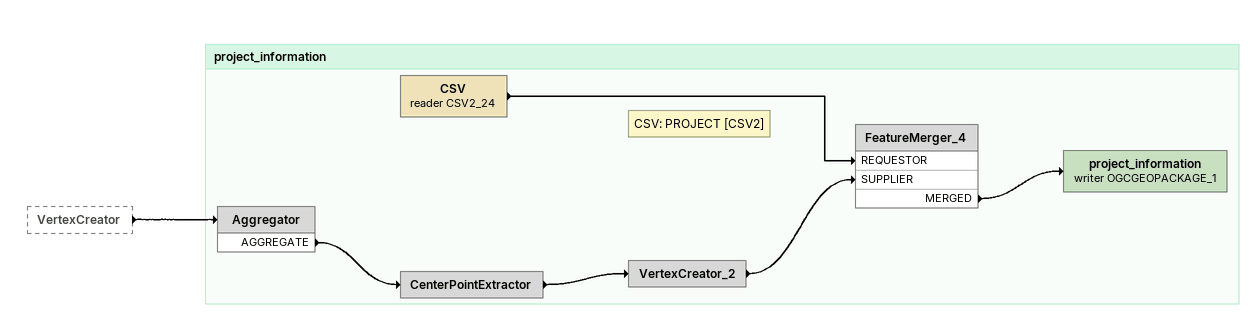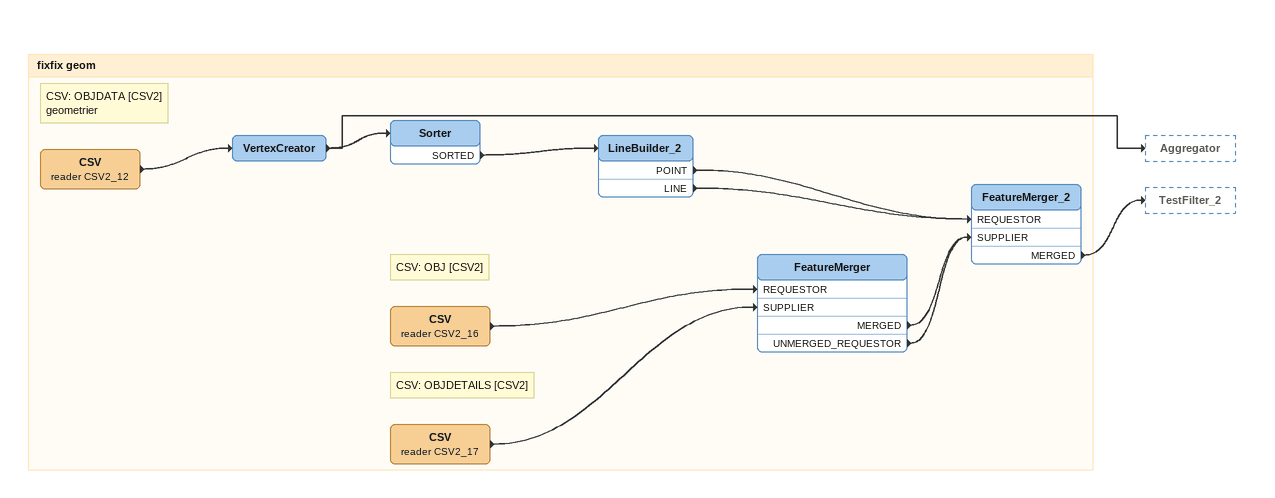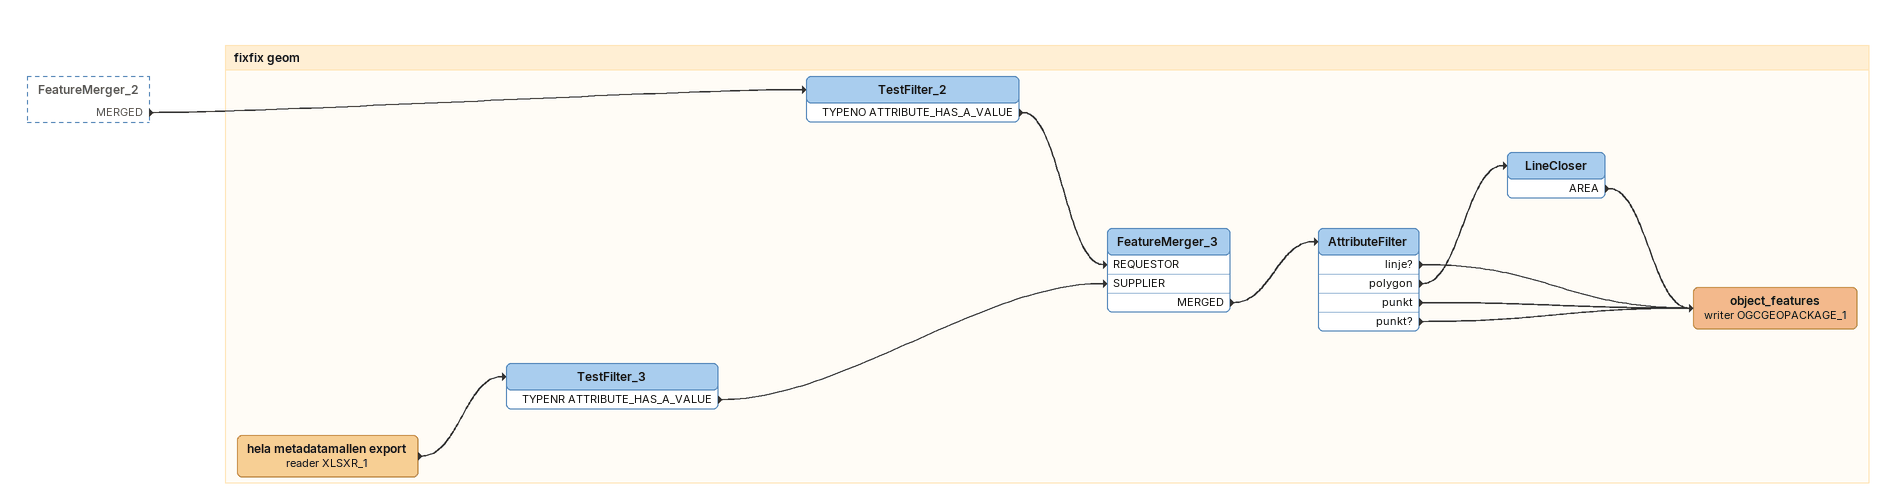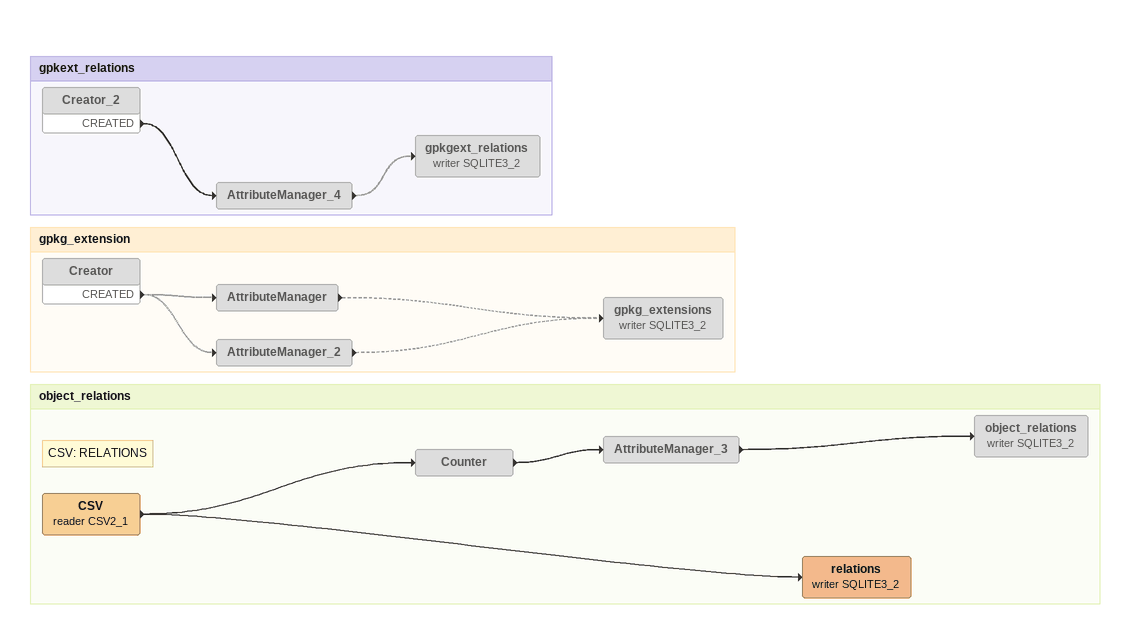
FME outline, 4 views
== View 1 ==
VertexCreator [outside]
    -> Aggregator

Bookmark: project_information
Aggregator
    AGGREGATE -> CenterPointExtractor
CenterPointExtractor
    -> VertexCreator_2
VertexCreator_2
    -> FeatureMerger_4 [SUPPLIER]
Note: CSV: PROJECT [CSV2]
CSV (reader CSV2_24)
    -> FeatureMerger_4 [REQUESTOR]
FeatureMerger_4
    MERGED -> project_information (writer OGCGEOPACKAGE_1)
project_information (writer OGCGEOPACKAGE_1)

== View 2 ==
Bookmark: fixfix geom
Note: CSV: OBJDATA [CSV2] / geometrier
CSV (reader CSV2_12)
    -> VertexCreator
VertexCreator
    -> Sorter
    -> Aggregator
Sorter
    SORTED -> LineBuilder_2
LineBuilder_2
    POINT -> FeatureMerger_2 [REQUESTOR]
    LINE -> FeatureMerger_2 [REQUESTOR]
Note: CSV: OBJ [CSV2]
CSV (reader CSV2_16)
    -> FeatureMerger [REQUESTOR]
Note: CSV: OBJDETAILS [CSV2]
CSV (reader CSV2_17)
    -> FeatureMerger [SUPPLIER]
FeatureMerger
    MERGED -> FeatureMerger_2 [SUPPLIER]
    UNMERGED_REQUESTOR -> FeatureMerger_2 [SUPPLIER]
FeatureMerger_2
    MERGED -> TestFilter_2

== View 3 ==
FeatureMerger_2 [outside]
    MERGED -> TestFilter_2

Bookmark: fixfix geom
TestFilter_2
    TYPENO ATTRIBUTE_HAS_A_VALUE -> FeatureMerger_3 [REQUESTOR]
hela metadatamallen export (reader XLSXR_1)
    -> TestFilter_3
TestFilter_3
    TYPENR ATTRIBUTE_HAS_A_VALUE -> FeatureMerger_3 [SUPPLIER]
FeatureMerger_3
    MERGED -> AttributeFilter
AttributeFilter
    linje? -> object_features (writer OGCGEOPACKAGE_1)
    polygon -> LineCloser
    punkt -> object_features (writer OGCGEOPACKAGE_1)
    punkt? -> object_features (writer OGCGEOPACKAGE_1)
LineCloser
    AREA -> object_features (writer OGCGEOPACKAGE_1)
object_features (writer OGCGEOPACKAGE_1)

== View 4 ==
Bookmark: gpkext_relations
Creator_2 [off]
    CREATED -> AttributeManager_4
AttributeManager_4 [off]
    -> gpkgext_relations (writer SQLITE3_2) [off]
gpkgext_relations (writer SQLITE3_2) [off]

Bookmark: gpkg_extension
Creator [off]
    CREATED -> AttributeManager [off]
    CREATED -> AttributeManager_2 [off]
AttributeManager [off]
    -> gpkg_extensions (writer SQLITE3_2) [off]
AttributeManager_2 [off]
    -> gpkg_extensions (writer SQLITE3_2) [off]
gpkg_extensions (writer SQLITE3_2) [off]

Bookmark: object_relations
Note: CSV: RELATIONS
CSV (reader CSV2_1)
    -> Counter
    -> relations (writer SQLITE3_2)
Counter [off]
    -> AttributeManager_3
AttributeManager_3 [off]
    -> object_relations (writer SQLITE3_2)
object_relations (writer SQLITE3_2) [off]
relations (writer SQLITE3_2)
